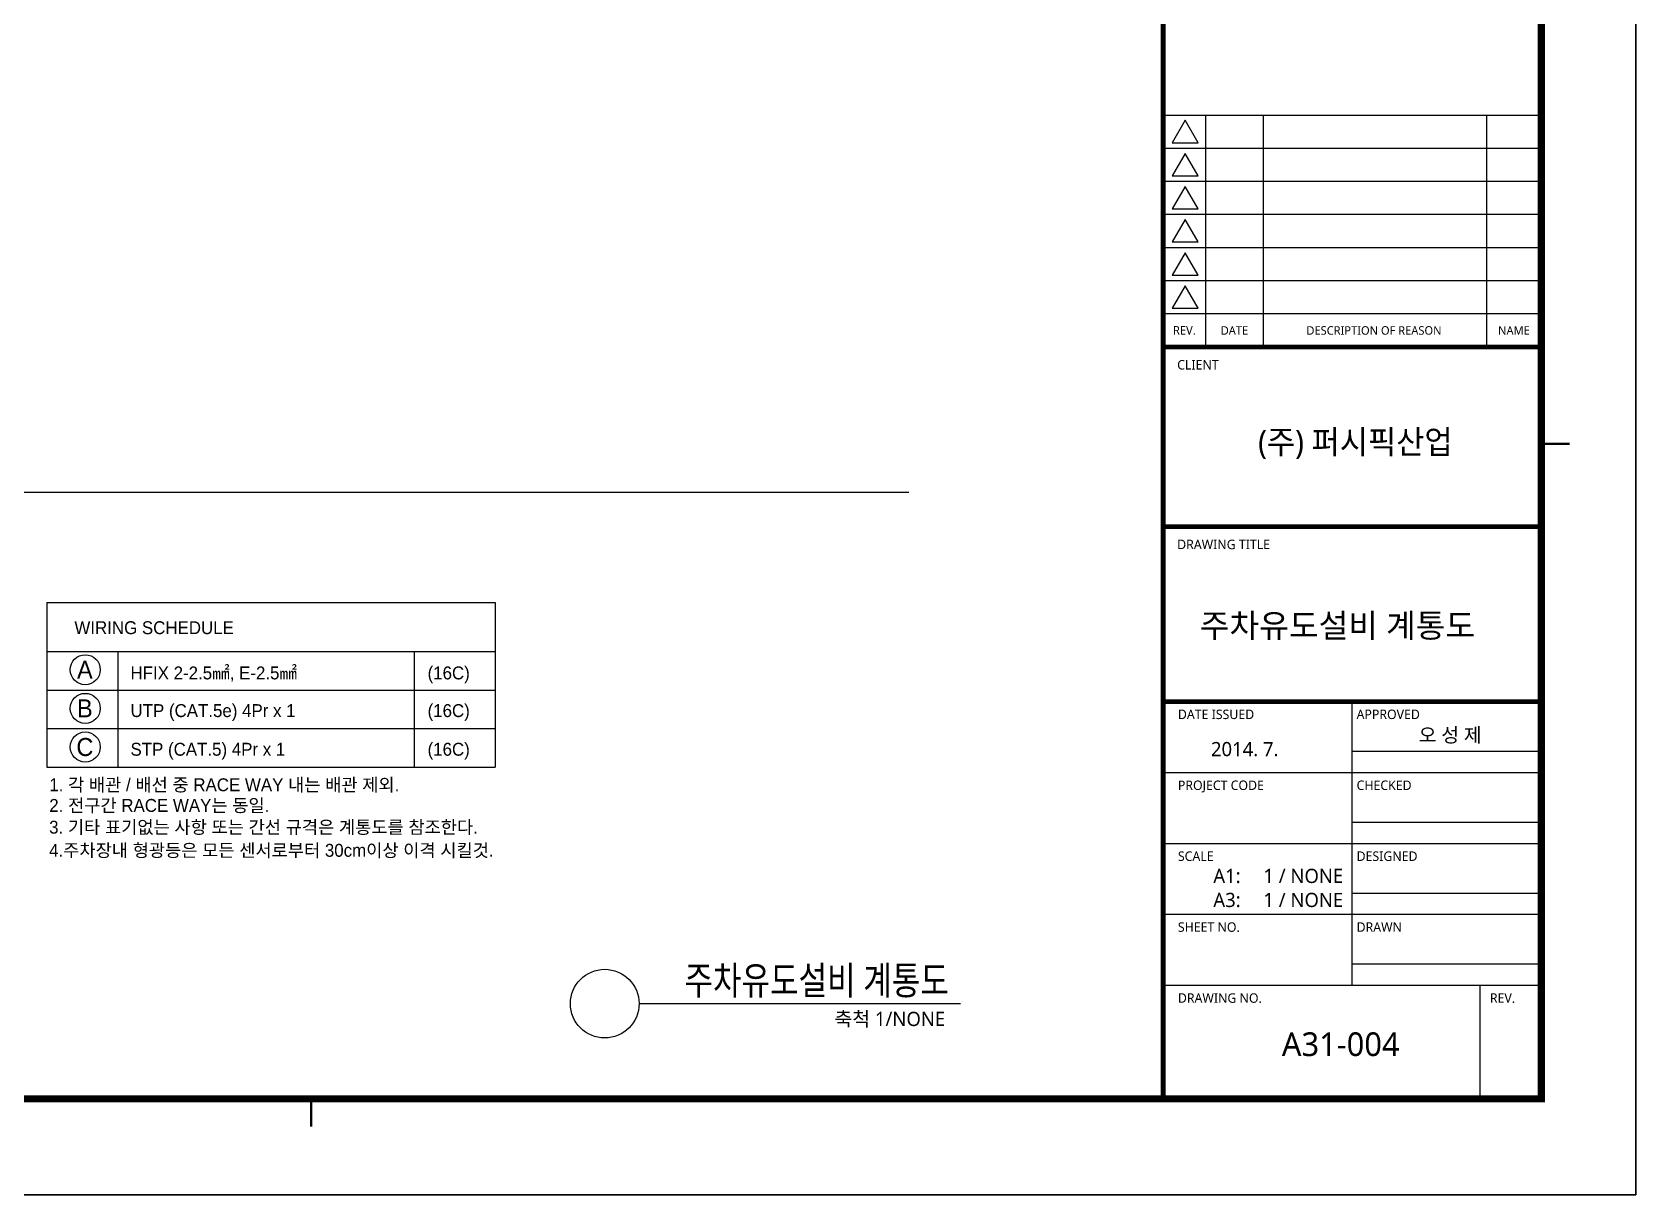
# Model space of a CAD drawing. Header units: millimetres. Extents: x 75184266 to 76346726, y -35850126 to -33679385.
# Drawn here: x 75494247 to 75663671, y -35434325 to -35311491 of the extents above; entities that cross this region are included whole.
import ezdxf
from ezdxf.enums import TextEntityAlignment as Align

# ---------------------------------------------------------------- set-up
doc = ezdxf.new("R2010")
doc.units = ezdxf.units.MM
doc.header["$LTSCALE"] = 50
doc.header["$MEASUREMENT"] = 0
for name, color, linetype in [('AA-XXXX-TEX1', 3, 'CONTINUOUS'), ('AZ-LINE', 3, 'CONTINUOUS'), ('AZ-TEX2', 6, 'CONTINUOUS'), ('ITS', 6, 'CONTINUOUS'), ('SD주차관제', 7, 'CONTINUOUS'), ('TEX1', 7, 'CONTINUOUS'), ('Y-TEX', 3, 'CONTINUOUS'), ('주차관제4', 2, 'CONTINUOUS')]:
    doc.layers.add(name, color=color, linetype=linetype)
doc.layers.add('XR-기준층$0$XR-지하3층$0$DEFPOINT', color=142, linetype='CONTINUOUS', plot=False)
doc.styles.add('ANU-TEXT 0', font='', dxfattribs={"width": 0.8})
doc.styles.add('HY울릉도M', font='')
doc.styles.add('TITLE-L', font='', dxfattribs={"width": 0.8})
doc.styles.add('TITLE-S', font='', dxfattribs={"width": 0.8})
doc.styles.add('도장', font='')
doc.styles.add('돋움', font='', dxfattribs={"width": 0.9})
doc.styles.get('ANU-TEXT 0').set_extended_font_data('Malgun Gothic')
doc.styles.get('HY울릉도M').set_extended_font_data('Malgun Gothic')
doc.styles.get('TITLE-L').set_extended_font_data('Malgun Gothic')
doc.styles.get('TITLE-S').set_extended_font_data('Malgun Gothic')
doc.styles.get('도장').set_extended_font_data('Dotum')
doc.styles.get('돋움').set_extended_font_data('Dotum')

# ---------------------------------------------------------------- blocks, each defined once
blk = doc.blocks.new('바탕폼')
at = {"layer": 'AZ-LINE'}
for p, q in [((741, 574.35), (741, 24.03)), ((821, 179.35), (757, 179.35)), ((757, 179.35), (821, 179.35)), ((781, 44.35), (781, 104.35)), ((781, 44.35), (781, 104.35)), ((741, 89.35), (821, 89.35)), ((741, 74.35), (821, 74.35)), ((741, 59.35), (821, 59.35)), ((741, 44.35), (821, 44.35)), ((808, 44.35), (808, 20.35))]:
    blk.add_line(p, q, dxfattribs=at)
at = {"layer": 'AZ-LINE', "color": 1}
for p, q in [((821, 228.35), (741, 228.35)), ((749.97, 228.35), (749.97, 179.35)), ((762.18, 228.35), (762.18, 179.35)), ((809.4, 228.35), (809.4, 179.35)), ((821, 221.35), (741, 221.35)), ((821, 214.35), (741, 214.35)), ((821, 207.35), (741, 207.35)), ((821, 200.35), (741, 200.35)), ((821, 193.35), (741, 193.35)), ((821, 186.35), (741, 186.35))]:
    blk.add_line(p, q, dxfattribs=at)
at = {"layer": 'AZ-LINE', "color": 3, "ltscale": 2}
for p, q in [((781, 93.85), (821, 93.85)), ((781, 78.85), (821, 78.85)), ((781, 63.85), (821, 63.85)), ((781, 48.85), (821, 48.85))]:
    blk.add_line(p, q, dxfattribs=at)
at = {"layer": 'AZ-LINE', "ltscale": 10}
blk.add_lwpolyline([(841, 594.71), (0, 594.71), (0, 0), (841, 0)], close=True, dxfattribs=at)
at = {"layer": 'AZ-LINE', "const_width": 1.5}
blk.add_lwpolyline([(20, 574.35), (20, 20.35), (821, 20.35), (821, 574.35)], close=True, dxfattribs=at)
at = {"layer": 'AZ-LINE', "const_width": 1}
for points in [[(741, 20.35), (741, 574.35)], [(741, 179.35), (821, 179.35)], [(741, 141.35), (821, 141.35)], [(741, 104.35), (821, 104.35)]]:
    blk.add_lwpolyline(points, dxfattribs=at)
at = {"layer": 'AZ-LINE'}
for points in [[(745.66, 227.3), (742.92, 222.56), (748.4, 222.56)], [(745.66, 220.3), (742.92, 215.56), (748.4, 215.56)], [(745.66, 213.3), (742.92, 208.56), (748.4, 208.56)], [(745.66, 206.3), (742.92, 201.56), (748.4, 201.56)], [(745.66, 199.3), (742.92, 194.56), (748.4, 194.56)], [(745.66, 192.3), (742.92, 187.56), (748.4, 187.56)]]:
    blk.add_lwpolyline(points, close=True, dxfattribs=at)
at = {"layer": 'AZ-LINE', "ltscale": 10, "const_width": 0.5}
for points in [[(821, 158.85), (827, 158.85)], [(560.78, 20.42), (560.78, 14.42)]]:
    blk.add_lwpolyline(points, dxfattribs=at)
at = {"layer": 'AZ-LINE', "style": 'TITLE-S', "width": 1}
for s, p in [('REV.', (745.48, 182.85)), ('DATE', (756.08, 182.85)), ('DESCRIPTION OF REASON', (785.59, 182.85)), ('NAME', (815.2, 182.85))]:
    blk.add_text(s, height=1.8, dxfattribs=at).set_placement(p, align=Align.MIDDLE)
for s, p in [('CLIENT', (743.97, 174.59)), ('DRAWING TITLE', (743.97, 136.59)), ('DATE ISSUED', (744.12, 100.65)), ('APPROVED', (781.92, 100.65)), ('PROJECT CODE', (744.12, 85.65)), ('CHECKED', (781.92, 85.65)), ('SCALE', (744.12, 70.65)), ('DESIGNED', (781.92, 70.65)), ('SHEET NO.', (744.12, 55.65)), ('DRAWN', (781.92, 55.65)), ('DRAWING NO.', (744.12, 40.64)), ('REV.', (810.12, 40.64))]:
    blk.add_text(s, height=2, dxfattribs=at).set_placement(p)

msp = doc.modelspace()

# ---------------------------------------------------------------- linework, layer by layer
at = {"layer": 'ITS', "color": 1}
for centre in [(75499866.2, -35378846.2), (75499866.2, -35382928.3), (75499866.2, -35387010.4)]:
    msp.add_circle(centre, 1584.9, dxfattribs=at)
at = {"layer": 'SD주차관제', "color": 5}
for p, q in [((75495788.5, -35371760.6, 0), (75543165.4, -35371760.6, 0)), ((75495788.5, -35371760.6, 0), (75495788.5, -35389153.7, 0)), ((75543165.4, -35371760.6, 0), (75543165.4, -35389153.7, 0)), ((75495788.5, -35376907.5, 0), (75543165.4, -35376907.5, 0)), ((75503304.7, -35376907.5, 0), (75503304.7, -35389153.7, 0)), ((75534621.7, -35376907.5, 0), (75534621.7, -35389153.7, 0)), ((75495788.5, -35380989.5, 0), (75543165.4, -35380989.5, 0)), ((75495788.5, -35385071.6, 0), (75543165.4, -35385071.6, 0)), ((75495788.5, -35385071.6, 0), (75543165.4, -35385071.6, 0)), ((75495788.5, -35389153.7, 0), (75543165.4, -35389153.7, 0))]:
    msp.add_line(p, q, dxfattribs=at)
at = {"layer": 'XR-기준층$0$XR-지하3층$0$DEFPOINT', "ltscale": 0.5}
for points in [[(75663669.1, -35434325.5), (75243669.1, -35434325.5), (75243669.1, -35137325.5), (75663669.1, -35137325.5)], [(75663671.2, -35434325.5), (75243671.2, -35434325.5), (75243671.2, -35137325.5), (75663671.2, -35137325.5)]]:
    msp.add_lwpolyline(points, close=True, dxfattribs=at)
at = {"layer": 'Y-TEX', "color": 0}
msp.add_lwpolyline([(75558366.9, -35414120.9), (75592315.4, -35414120.9)], dxfattribs=at)
msp.add_circle((75554741, -35414120.9), 3625.9, dxfattribs=at)
at = {"layer": '주차관제4', "color": 8}
msp.add_line((75273869.2, -35360083.4, 0), (75586873.9, -35360083.4, 0), dxfattribs=at)

# ---------------------------------------------------------------- block references
at = {"layer": 'AZ-LINE', "xscale": 499.40546941707, "yscale": 499.40546941707, "zscale": 499.40546941707}
msp.add_blockref('바탕폼', (75243669.1, -35434325.5), dxfattribs=at)

# ---------------------------------------------------------------- texts
at = {"layer": 'AA-XXXX-TEX1', "style": 'ANU-TEXT 0', "width": 0.8}
msp.add_text('주차유도설비 계통도', height=3000, dxfattribs=at).set_placement((75563170.3, -35413164.2))
at = {"layer": 'AZ-TEX2', "color": 1, "style": 'TITLE-L', "width": 0.95}
msp.add_text('(주) 퍼시픽산업', height=2500, dxfattribs=at).set_placement((75634036.1, -35354901.7), align=Align.MIDDLE)
at = {"layer": 'AZ-TEX2', "color": 4, "style": 'TITLE-L'}
for s, p in [('주차유도설비 계통도', (75646684.9, -35375436.5)), ('A31-004', (75638707.3, -35419653.4))]:
    msp.add_text(s, height=2500, dxfattribs=at).set_placement(p, align=Align.RIGHT)
at = {"layer": 'AZ-TEX2', "style": 'TITLE-L'}
for s, p in [('오 성 제 ', (75640723.2, -35386499.6)), ('2014. 7.', (75618780.5, -35387979.1)), ('A1:', (75619030.7, -35401376.6)), ('1 / NONE', (75624318.9, -35401376.6)), ('A3: ', (75619030.7, -35403914.4)), ('1 / NONE', (75624318.9, -35403914.4))]:
    msp.add_text(s, height=1498.22, dxfattribs=at).set_placement(p)
at = {"layer": 'ITS', "color": 0, "style": '도장'}
for s, p in [('A', (75499824.9, -35378846.2)), ('B', (75499824.9, -35382928.3)), ('C', (75499824.9, -35387010.4))]:
    msp.add_text(s, height=1901.9, dxfattribs=at).set_placement(p, align=Align.MIDDLE_CENTER)
at = {"layer": 'SD주차관제', "style": '돋움'}
msp.add_text('WIRING SCHEDULE', height=1363.147, dxfattribs=at).set_placement((75498719.2, -35375089.8, 0))
for s, height, p in [('HFIX 2-2.5㎟, E-2.5㎟', 1363.147, (75504643.9, -35379186.2, 0)), ('(16C)', 1363.15, (75536027.2, -35379186.2, 0)), ('UTP (CAT.5e) 4Pr x 1', 1363.147, (75504643.9, -35383167.2, 0)), ('(16C)', 1363.15, (75536027.2, -35383167.2, 0)), ('STP (CAT.5) 4Pr x 1', 1363.147, (75504643.9, -35387249.3, 0)), ('(16C)', 1363.15, (75536027.2, -35387249.3, 0)), ('1. 각 배관 / 배선 중 RACE WAY 내는 배관 제외.', 1363.147, (75496065.6, -35391001.3)), ('2. 전구간 RACE WAY는 동일.', 1363.147, (75496065.6, -35393180.3)), ('3. 기타 표기없는 사항 또는 간선 규격은 계통도를 참조한다.', 1363.147, (75496049.6, -35395479.7)), ('4.주차장내 형광등은 모든 센서로부터 30cm이상 이격 시킬것.', 1363.147, (75496049.6, -35397924.9))]:
    msp.add_text(s, height=height, dxfattribs=at).set_placement(p, align=Align.MIDDLE_LEFT)
at = {"layer": 'TEX1', "style": 'HY울릉도M'}
msp.add_text('축척 1/NONE', height=1500, dxfattribs=at).set_placement((75590706.2, -35416485.3), align=Align.RIGHT)

doc.saveas('drawing.dxf')
